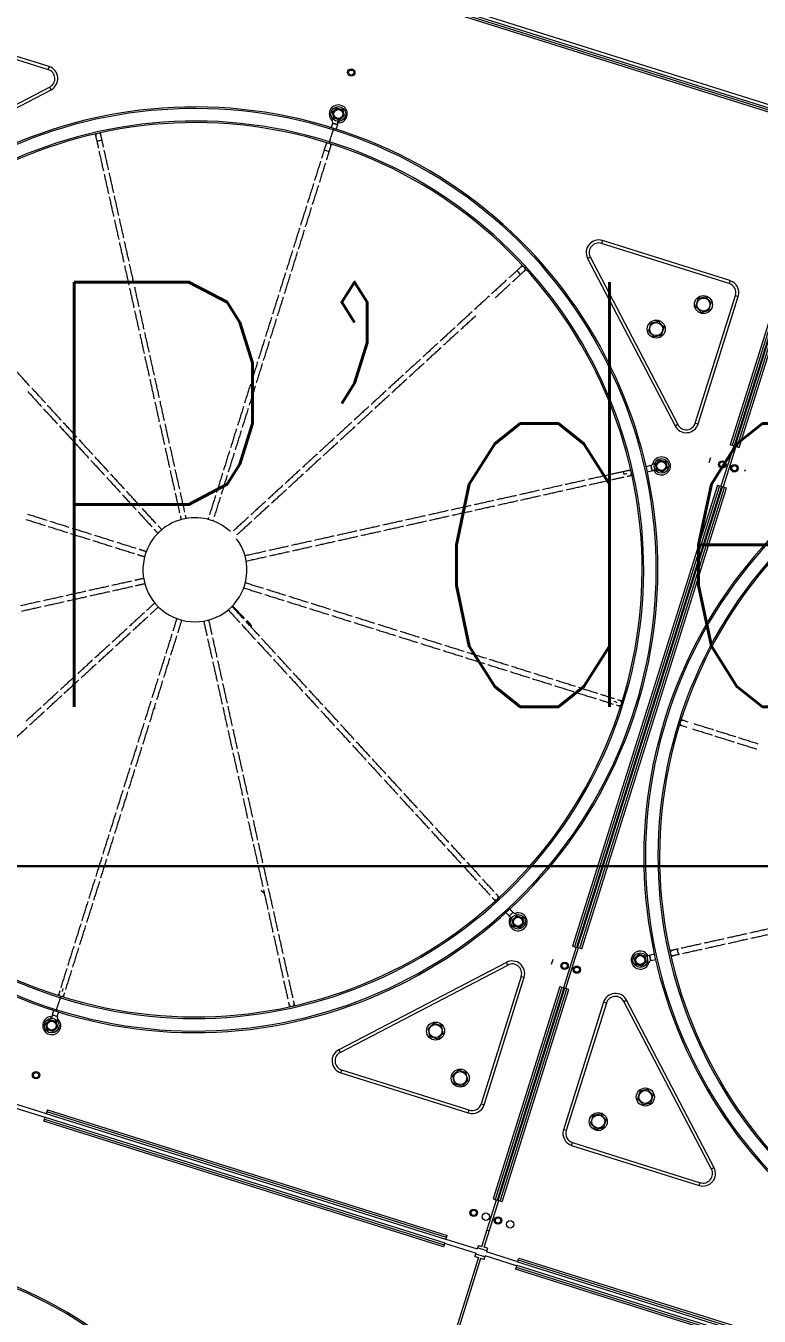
# Model space of a CAD drawing. Header units: metres. Extents: x -17822 to 152406, y -4219 to 19791.
# Drawn here: x 116229.1 to 116298.2, y 6655.3 to 6776.8 of the extents above; entities that cross this region are included whole.
import ezdxf

# ---------------------------------------------------------------- set-up
doc = ezdxf.new("R2010")
doc.units = ezdxf.units.M
doc.header["$LTSCALE"] = 100
doc.header["$MEASUREMENT"] = 0
doc.layers.get('0').update_dxf_attribs({"color": 9, "lineweight": 9})
for name, color, linetype, lineweight in [('Chiller', 32, 'Continuous', 9), ('E-KABLO', 7, 'Continuous', 30), ('E-YAZI', 7, 'Continuous', 30)]:
    doc.layers.add(name, color=color, linetype=linetype, lineweight=lineweight)
doc.styles.add('E-YAZI', font='txttw.shx')

# ---------------------------------------------------------------- blocks, each defined once
blk = doc.blocks.new('Chiller')
at = {"layer": 'Chiller', "linetype": 'Continuous'}
for p, q in [((142.04, 194.09), (653.75, 33.23)), ((480.35, 87.01), (442.71, 98.84)), ((442.77, 99.03), (480.41, 87.2)), ((442.83, 99.22), (480.47, 87.39)), ((397.79, 95.66), (409.8, 91.89)), ((409.88, 92.16), (397.88, 95.93)), ((409.88, 92.16), (409.8, 91.89)), ((409.95, 90.23), (394.16, 82)), ((394.3, 81.75), (410.08, 89.98)), ((436.59, 86.86), (436.45, 86.42)), ((436.58, 86.84), (437.06, 86.69)), ((436.59, 86.86), (437.07, 86.71)), ((436.64, 86.2), (436.69, 86.34)), ((436.93, 86.27), (437.07, 86.71)), ((436.29, 85.08), (436.25, 84.94)), ((436.29, 85.08), (436.34, 85.22)), ((436.35, 85.26), (436.34, 85.22)), ((436.35, 85.26), (436.39, 85.41)), ((436.41, 85.45), (436.39, 85.41)), ((436.41, 85.45), (436.45, 85.59)), ((436.47, 85.63), (436.45, 85.59)), ((436.47, 85.63), (436.51, 85.78)), ((436.52, 85.82), (436.51, 85.78)), ((436.52, 85.82), (436.57, 85.96)), ((436.58, 86), (436.57, 85.96)), ((436.58, 86), (436.63, 86.15)), ((436.64, 86.2), (436.63, 86.15)), ((435.94, 84.78), (435.79, 84.31)), ((435.79, 84.31), (436.27, 84.16)), ((436.27, 84.16), (436.41, 84.63)), ((462, 75.77), (461.91, 75.5)), ((473.92, 71.73), (461.91, 75.5)), ((474, 72), (462, 75.77)), ((480.24, 76.35), (474.02, 56.55)), ((480.44, 76.29), (474.21, 56.49)), ((480.63, 76.23), (474.4, 56.43)), ((474.5, 56.4), (480.72, 76.2)), ((474.69, 56.34), (480.91, 76.14)), ((474.88, 56.28), (481.1, 76.08)), ((460.84, 74.23), (469.08, 58.45)), ((460.59, 74.1), (468.83, 58.32)), ((474, 72), (473.92, 71.73)), ((470.73, 58.59), (474.51, 70.6)), ((471, 58.51), (474.78, 70.52)), ((474.51, 70.6), (474.78, 70.52)), ((470.73, 58.59), (471, 58.51)), ((474.35, 56.45), (473.15, 52.63)), ((474.55, 56.38), (473.35, 52.57)), ((474.21, 56.49), (474.02, 56.55)), ((474.4, 56.43), (474.21, 56.49)), ((474.69, 56.34), (474.5, 56.4)), ((474.69, 56.34), (474.88, 56.28)), ((472.16, 55.3), (472.01, 54.83)), ((474.66, 54.25), (474.59, 54.02)), ((474.74, 54.49), (474.66, 54.25)), ((475.42, 54.17), (475.37, 54.02)), ((472.82, 52.73), (459.18, 9.33)), ((473.01, 52.67), (459.37, 9.27)), ((473.2, 52.61), (459.56, 9.21)), ((459.65, 9.18), (473.3, 52.58)), ((459.85, 9.12), (473.49, 52.52)), ((460.04, 9.06), (473.68, 52.46)), ((472.82, 52.73), (473.01, 52.67)), ((473.01, 52.67), (473.2, 52.61)), ((473.49, 52.52), (473.3, 52.58)), ((473.68, 52.46), (473.49, 52.52)), ((427.17, 41.39), (428.29, 40.21)), ((428.21, 40.14), (428.16, 40.2)), ((428.82, 39.5), (428.42, 39.92)), ((428.49, 39.99), (428.96, 39.5)), ((428.87, 39.42), (428.96, 39.5)), ((463.21, 32.33), (463.07, 32.37)), ((463.21, 32.33), (463.35, 32.28)), ((463.28, 32.04), (463.49, 31.98)), ((463.64, 32.45), (463.43, 32.52)), ((470.08, 30.43), (469.61, 30.58)), ((469.46, 30.1), (469.93, 29.95)), ((453.82, 12.44), (453.87, 12.29)), ((459.51, 9.22), (458.31, 5.41)), ((459.71, 9.16), (458.51, 5.35)), ((459.37, 9.27), (459.18, 9.33)), ((459.37, 9.27), (459.56, 9.21)), ((459.85, 9.12), (459.65, 9.18)), ((459.85, 9.12), (460.04, 9.06)), ((452.95, 7.8), (437.16, -0.43)), ((437.3, -0.68), (453.08, 7.55)), ((457.32, 8.07), (457.17, 7.61)), ((454.35, 6.48), (450.58, -5.53)), ((450.85, -5.61), (454.62, 6.4)), ((454.35, 6.48), (454.62, 6.4)), ((459.82, 7.03), (459.74, 6.8)), ((459.89, 7.26), (459.82, 7.03)), ((410.89, 5.11), (410.83, 4.91)), ((411.13, 5.04), (411.18, 5.18)), ((411.18, 5.18), (411.22, 5.33)), ((411.31, 4.76), (411.37, 4.97)), ((457.98, 5.51), (451.7, -14.47)), ((458.17, 5.45), (451.89, -14.53)), ((458.36, 5.39), (452.08, -14.59)), ((452.17, -14.62), (458.46, 5.36)), ((452.36, -14.68), (458.65, 5.3)), ((452.55, -14.74), (458.84, 5.24)), ((457.98, 5.51), (458.17, 5.45)), ((458.17, 5.45), (458.36, 5.39)), ((458.65, 5.3), (458.46, 5.36)), ((458.84, 5.24), (458.65, 5.3)), ((410.67, 3.58), (410.72, 3.73)), ((410.73, 3.77), (410.72, 3.73)), ((410.73, 3.77), (410.78, 3.91)), ((410.79, 3.95), (410.78, 3.91)), ((410.79, 3.95), (410.83, 4.1)), ((410.85, 4.14), (410.83, 4.1)), ((410.85, 4.14), (410.89, 4.28)), ((410.91, 4.32), (410.89, 4.28)), ((410.91, 4.32), (410.95, 4.47)), ((411, 4.61), (410.95, 4.47)), ((462.1, 4.05), (458.32, -7.96)), ((462.36, 3.96), (458.59, -8.05)), ((462.36, 3.96), (462.1, 4.05)), ((472.25, -11.67), (464.02, 4.11)), ((472.5, -11.54), (464.27, 4.24)), ((410.31, 3.28), (410.18, 2.84)), ((410.66, 2.7), (410.18, 2.85)), ((410.65, 2.69), (410.18, 2.84)), ((410.55, 3.2), (410.6, 3.34)), ((410.61, 3.4), (410.6, 3.34)), ((410.61, 3.4), (410.66, 3.54)), ((410.65, 2.69), (410.79, 3.13)), ((410.67, 3.58), (410.66, 3.54)), ((437.36, -2.61), (437.44, -2.34)), ((449.45, -6.11), (437.44, -2.34)), ((437.36, -2.61), (449.36, -6.38)), ((409.5, -6.82), (405.68, -5.62)), ((405.8, -5.23), (409.62, -6.43)), ((450.58, -5.53), (450.85, -5.61)), ((409.45, -6.96), (409.39, -7.15)), ((447.03, -18.98), (409.39, -7.15)), ((409.45, -6.96), (409.51, -6.77)), ((409.45, -6.96), (447.09, -18.79)), ((409.51, -6.77), (447.15, -18.6)), ((409.66, -6.29), (409.6, -6.48)), ((447.24, -18.31), (409.6, -6.48)), ((409.72, -6.1), (409.66, -6.29)), ((447.3, -18.12), (409.66, -6.29)), ((409.72, -6.1), (447.36, -17.93)), ((449.36, -6.38), (449.45, -6.11)), ((458.59, -8.05), (458.32, -7.96)), ((459.09, -9.44), (459.18, -9.17)), ((459.09, -9.44), (471.1, -13.22)), ((459.18, -9.17), (471.19, -12.95)), ((453.25, -10.87), (453.34, -10.9)), ((453.13, -11.57), (453.04, -11.54)), ((453.22, -11.28), (453.13, -11.25)), ((453.16, -11.16), (453.25, -11.19)), ((453.2, -11.02), (453.3, -11.05)), ((471.1, -13.22), (471.19, -12.95)), ((450.65, -18.97), (452.03, -14.58)), ((451.7, -14.47), (451.89, -14.53)), ((451.89, -14.53), (452.08, -14.59)), ((450.84, -19.03), (452.22, -14.64)), ((452.36, -14.68), (452.17, -14.62)), ((452.55, -14.74), (452.36, -14.68)), ((447.24, -18.31), (447.3, -18.12)), ((447.3, -18.12), (447.36, -17.93)), ((451.32, -17.5), (451.13, -17.44)), ((447.09, -18.79), (447.03, -18.98)), ((447.15, -18.6), (447.09, -18.79)), ((447.13, -18.65), (450.09, -19.58)), ((447.25, -18.26), (450.21, -19.19)), ((450.32, -18.86), (450.21, -19.19)), ((451.1, -19.37), (450.24, -19.1)), ((450.32, -18.86), (450.65, -18.97)), ((451.17, -19.13), (450.84, -19.03)), ((451.17, -19.13), (451.07, -19.46)), ((450.32, -20.01), (447.44, -29.17)), ((450.51, -20.08), (447.64, -29.24)), ((449.99, -19.91), (450.09, -19.58)), ((449.99, -19.91), (450.32, -20.01)), ((450.92, -19.94), (450.06, -19.67)), ((450.84, -20.18), (450.51, -20.08)), ((450.84, -20.18), (450.95, -19.85)), ((453.91, -20.78), (450.95, -19.85)), ((454.03, -20.39), (451.07, -19.46)), ((454.01, -20.44), (454.07, -20.25)), ((491.65, -32.27), (454.01, -20.44)), ((454.07, -20.25), (454.13, -20.06)), ((491.71, -32.08), (454.07, -20.25)), ((454.13, -20.06), (491.77, -31.89)), ((453.86, -20.92), (453.8, -21.11)), ((491.44, -32.94), (453.8, -21.11)), ((453.92, -20.73), (453.86, -20.92)), ((453.86, -20.92), (491.5, -32.75)), ((453.92, -20.73), (491.56, -32.56))]:
    blk.add_line(p, q, dxfattribs=at)
at = {"layer": 'Chiller', "linetype": 'Continuous', "flags": 128}
for points in [[(410.08, 89.98), (410.07, 90), (410.06, 90.02), (410.04, 90.04), (410.03, 90.08), (410.01, 90.11), (409.99, 90.15), (409.97, 90.19), (409.95, 90.23)], [(436.52, 87.1), (436.53, 87.11), (436.57, 87.15), (436.63, 87.21), (436.63, 87.21)], [(414.28, 85.59), (414.28, 85.57), (414.29, 85.53), (414.3, 85.48), (414.32, 85.42), (414.33, 85.35), (414.35, 85.28), (414.37, 85.2), (414.39, 85.11)], [(414.87, 85.22), (414.85, 85.21), (414.8, 85.2), (414.72, 85.19), (414.63, 85.16), (414.54, 85.14), (414.46, 85.13), (414.4, 85.11), (414.39, 85.11), (414.39, 85.11)], [(414.87, 85.22), (414.85, 85.3), (414.84, 85.39), (414.82, 85.46), (414.8, 85.53), (414.79, 85.59), (414.78, 85.64), (414.77, 85.68), (414.77, 85.7)], [(460.59, 74.1), (460.61, 74.11), (460.63, 74.12), (460.66, 74.13), (460.69, 74.15), (460.73, 74.17), (460.76, 74.19), (460.8, 74.21), (460.84, 74.23)], [(454.3, 73.27), (454.28, 73.26), (454.26, 73.23), (454.22, 73.2), (454.17, 73.16), (454.12, 73.11), (454.06, 73.06), (454, 73), (453.94, 72.94)], [(454.27, 72.57), (454.26, 72.59), (454.22, 72.63), (454.17, 72.68), (454.11, 72.76), (454.04, 72.83), (453.99, 72.89), (453.95, 72.93), (453.94, 72.94), (453.94, 72.94)], [(454.27, 72.57), (454.34, 72.63), (454.4, 72.69), (454.46, 72.74), (454.51, 72.79), (454.56, 72.83), (454.59, 72.86), (454.62, 72.89), (454.64, 72.9)], [(469.08, 58.45), (469.04, 58.43), (469, 58.41), (468.96, 58.39), (468.92, 58.37), (468.89, 58.35), (468.87, 58.34), (468.84, 58.33), (468.83, 58.32)], [(466.72, 54.76), (466.74, 54.76), (466.79, 54.74), (466.87, 54.72), (466.87, 54.72)], [(464.43, 54.11), (464.41, 54.11), (464.37, 54.1), (464.32, 54.09), (464.26, 54.08), (464.19, 54.06), (464.11, 54.04), (464.03, 54.02), (463.95, 54.01)], [(463.95, 54.01), (463.95, 53.99), (463.96, 53.93), (463.98, 53.86), (464, 53.76)], [(464.13, 53.79), (464.07, 53.78), (464.03, 53.77), (463.99, 53.76), (463.98, 53.76)], [(464.28, 53.82), (464.26, 53.82), (464.23, 53.81), (464.18, 53.8), (464.13, 53.79)], [(464.33, 53.58), (464.37, 53.59), (464.43, 53.6), (464.48, 53.61), (464.51, 53.62), (464.54, 53.62)], [(466.55, 54.59), (466.38, 54.55), (466.22, 54.51), (466.1, 54.49)], [(466.21, 54), (466.33, 54.02), (466.49, 54.06), (466.66, 54.1)], [(466.53, 54.58), (466.54, 54.56), (466.55, 54.51), (466.57, 54.43), (466.59, 54.34), (466.61, 54.24), (466.63, 54.17), (466.64, 54.11), (466.64, 54.09)], [(466.55, 54.59), (466.56, 54.57), (466.57, 54.51), (466.59, 54.44), (466.61, 54.34), (466.63, 54.25), (466.65, 54.17), (466.66, 54.12), (466.66, 54.1), (466.66, 54.1)], [(466.85, 54.06), (466.87, 54.07), (466.91, 54.1), (466.98, 54.15), (466.98, 54.15)], [(451.6, 13.92), (451.63, 13.89), (451.67, 13.84), (451.7, 13.81), (451.73, 13.78), (451.74, 13.76)], [(452.11, 14.1), (452.1, 14.12), (452.07, 14.15), (452.04, 14.18), (452, 14.23), (451.97, 14.26)], [(452.9, 12.5), (452.99, 12.41), (453.1, 12.29), (453.22, 12.16)], [(453.57, 12.51), (453.56, 12.5), (453.52, 12.46), (453.46, 12.41), (453.39, 12.34), (453.32, 12.28), (453.26, 12.22), (453.22, 12.19), (453.2, 12.17)], [(453.58, 12.5), (453.57, 12.49), (453.53, 12.45), (453.47, 12.39), (453.4, 12.33), (453.33, 12.26), (453.27, 12.21), (453.23, 12.17), (453.22, 12.16), (453.22, 12.16)], [(453.58, 12.5), (453.47, 12.63), (453.35, 12.75), (453.27, 12.84)], [(453.28, 11.97), (453.29, 11.97), (453.34, 11.94), (453.42, 11.91), (453.42, 11.91)], [(466.89, 8.56), (466.77, 8.53), (466.61, 8.5), (466.44, 8.46)], [(469.04, 9.04), (468.96, 9.02), (468.88, 9), (468.8, 8.98), (468.73, 8.97), (468.67, 8.96), (468.62, 8.94), (468.58, 8.94), (468.56, 8.93)], [(468.67, 8.44), (468.69, 8.45), (468.73, 8.46), (468.78, 8.47), (468.84, 8.48), (468.91, 8.5), (468.98, 8.51), (469.07, 8.53), (469.15, 8.55)], [(469.15, 8.55), (469.15, 8.57), (469.14, 8.62), (469.12, 8.7), (469.1, 8.79), (469.08, 8.89), (469.06, 8.97), (469.05, 9.02), (469.04, 9.04), (469.04, 9.04)], [(453.08, 7.55), (453.06, 7.59), (453.03, 7.63), (453.01, 7.67), (453, 7.7), (452.98, 7.73), (452.97, 7.76), (452.95, 7.78), (452.95, 7.8)], [(466.38, 7.79), (466.36, 7.8), (466.31, 7.81), (466.23, 7.83), (466.22, 7.83)], [(466.55, 7.97), (466.54, 7.99), (466.53, 8.04), (466.51, 8.12), (466.49, 8.21), (466.47, 8.31), (466.45, 8.39), (466.44, 8.44), (466.44, 8.46), (466.44, 8.46)], [(466.56, 7.97), (466.56, 7.99), (466.55, 8.05), (466.53, 8.13), (466.51, 8.22), (466.49, 8.31), (466.47, 8.39), (466.46, 8.44), (466.46, 8.46), (466.46, 8.46)], [(466.55, 7.97), (466.72, 8.01), (466.88, 8.04), (467, 8.07)], [(432.43, 4.06), (432.44, 4.01), (432.45, 3.95), (432.46, 3.9), (432.47, 3.87), (432.47, 3.85)], [(432.96, 3.95), (432.96, 3.98), (432.95, 4.01), (432.94, 4.06), (432.93, 4.12), (432.91, 4.17)], [(464.02, 4.11), (464.06, 4.13), (464.1, 4.15), (464.14, 4.17), (464.17, 4.19), (464.21, 4.2), (464.23, 4.22), (464.26, 4.23), (464.27, 4.24)], [(410.04, 2.69), (410.05, 2.67), (410.05, 2.62), (410.06, 2.54)], [(437.16, -0.43), (437.17, -0.45), (437.19, -0.47), (437.2, -0.5), (437.22, -0.53), (437.23, -0.57), (437.25, -0.6), (437.27, -0.64), (437.3, -0.68)], [(472.5, -11.54), (472.49, -11.55), (472.47, -11.56), (472.44, -11.58), (472.41, -11.59), (472.37, -11.61), (472.33, -11.63), (472.29, -11.65), (472.25, -11.67)]]:
    blk.add_lwpolyline(points, dxfattribs=at)
at = {"layer": 'Chiller', "linetype": 'Continuous'}
for centre, radius in [((438.34, 91.61), 0.35), ((438.34, 91.61), 0.25), ((437.12, 87.7), 0.693), ((437.12, 87.7), 0.477), ((437.12, 87.7), 0.425), ((471.5, 69.75), 0.85), ((471.5, 69.75), 0.612), ((467.06, 67.44), 0.85), ((467.06, 67.44), 0.612), ((467.55, 54.55), 0.693), ((467.55, 54.55), 0.477), ((467.55, 54.55), 0.425), ((473.28, 54.69), 0.35), ((473.28, 54.69), 0.25), ((474.42, 54.33), 0.35), ((474.42, 54.33), 0.25), ((454.05, 11.62), 0.693), ((454.05, 11.62), 0.477), ((454.05, 11.62), 0.425), ((465.55, 8.01), 0.693), ((458.43, 7.47), 0.35), ((458.43, 7.47), 0.25), ((459.58, 7.11), 0.35), ((459.58, 7.11), 0.25), ((465.55, 8.01), 0.477), ((465.55, 8.01), 0.425), ((410.13, 1.84), 0.693), ((410.13, 1.84), 0.477), ((410.13, 1.84), 0.425), ((446.28, 1.33), 0.85), ((446.28, 1.33), 0.612), ((448.6, -3.1), 0.85), ((408.66, -2.83), 0.35), ((408.66, -2.83), 0.25), ((448.6, -3.1), 0.612), ((466.03, -4.88), 0.85), ((466.03, -4.88), 0.612), ((461.6, -7.19), 0.85), ((461.6, -7.19), 0.612), ((449.87, -15.79), 0.35), ((449.87, -15.79), 0.25), ((451.01, -16.15), 0.35), ((452.16, -16.51), 0.35), ((452.16, -16.51), 0.25), ((453.3, -16.87), 0.35)]:
    blk.add_circle(centre, radius, dxfattribs=at)
for centre, radius, start, end in [((409.53, 91.03), 0.9, 297.5493, 72.5493), ((409.53, 91.03), 1.18, 297.5493, 72.5493), ((438.3, 92.15), 0.35, 252.5489, 296.1524), ((423.62, 44.77), 43.58, 72.5493, 252.5493), ((423.62, 44.77), 43.43, 72.5493, 252.5493), ((437.12, 87.7), 0.85, 275.5136, 225.5136), ((423.62, 44.77), 42.25, 72.5493, 252.5493), ((423.62, 44.77), 42.1, 72.5493, 252.5493), ((423.62, 44.77), 43.58, 252.5493, 72.5493), ((436.34, 86.92), 0.25, 342.5493, 45.5136), ((436.34, 86.92), 0.75, 342.5493, 7.0707), ((387.87, 82.17), 49.55, 5.4289, 5.6104), ((423.62, 44.77), 43.43, 252.5493, 72.5493), ((423.62, 44.77), 42.25, 252.5493, 72.5493), ((414.52, 85.64), 0.246, 124.7111, 192.3423), ((414.53, 85.65), 0.246, 12.7809, 80.3739), ((423.62, 44.77), 42.1, 252.5493, 72.5493), ((436.17, 84.71), 0.247, 87.1471, 162.1917), ((436.18, 84.71), 0.247, 342.9186, 57.9396), ((461.64, 74.65), 1.18, 72.5493, 207.5493), ((461.64, 74.65), 0.9, 72.5493, 207.5493), ((454.46, 73.09), 0.246, 64.7194, 132.3229), ((454.47, 73.08), 0.246, 312.7766, 20.367), ((473.65, 70.87), 0.9, 342.5493, 72.5493), ((473.65, 70.87), 1.18, 342.5493, 72.5493), ((509.48, 17.78), 43.58, 72.5493, 252.5493), ((509.48, 17.78), 43.43, 72.5493, 252.5493), ((509.48, 17.78), 42.25, 72.5493, 252.5493), ((509.48, 17.78), 42.1, 72.5493, 252.5493), ((469.88, 58.86), 1.18, 207.5493, 342.5493), ((469.88, 58.86), 0.9, 207.5493, 342.5493), ((466.48, 54.83), 0.25, 282.5493, 345.5136), ((467.55, 54.55), 0.85, 215.5136, 165.5136), ((464.48, 53.87), 0.247, 27.1517, 102.1889), ((464.48, 53.87), 0.247, 282.901, 357.9604), ((466.48, 54.83), 0.75, 282.5493, 307.0664), ((423.62, 44.77), 4.9, 47.1492, 162.5493), ((423.62, 44.77), 4.9, 162.5493, 36.71), ((428.89, 39.57), 0.1, 223.4393, 313.4393), ((463.56, 32.21), 0.246, 252.7701, 320.3849), ((463.57, 32.22), 0.246, 4.7137, 72.3284), ((469.53, 30.34), 0.246, 72.778, 140.3769), ((469.53, 30.34), 0.246, 184.7216, 252.3205), ((451.93, 13.93), 0.247, 222.9112, 297.9463), ((451.93, 13.94), 0.247, 327.1385, 42.1966), ((453.76, 12.68), 0.75, 222.5493, 247.07), ((454.05, 11.62), 0.85, 222.5493, 105.5136), ((453.76, 12.68), 0.25, 222.5493, 285.5136), ((454.05, 11.62), 0.85, 155.5136, 222.5493), ((465.55, 8.01), 0.85, 35.5136, 345.5136), ((468.62, 8.69), 0.247, 102.8916, 177.9702), ((468.62, 8.68), 0.247, 207.1331, 282.2064), ((453.49, 6.75), 1.18, 342.5493, 117.5493), ((453.49, 6.75), 0.9, 342.5493, 117.5493), ((424.14, 67.37), 72.38, 305.4534, 305.5777), ((466.62, 7.73), 0.75, 102.5493, 127.0664), ((466.62, 7.73), 0.25, 102.5493, 165.5136), ((411.06, 4.84), 0.247, 162.9053, 237.9524), ((463.22, 3.69), 1.18, 27.5493, 162.5493), ((411.07, 4.84), 0.247, 267.158, 342.1814), ((432.71, 3.9), 0.246, 192.7775, 260.3773), ((432.72, 3.9), 0.246, 304.7314, 12.322), ((463.22, 3.69), 0.9, 27.5493, 162.5493), ((410.13, 1.84), 0.85, 162.5493, 45.5136), ((410.13, 1.84), 0.85, 95.5136, 162.5493), ((410.9, 2.63), 0.75, 162.5493, 187.0682), ((452.31, -38.5), 58.37, 135.4459, 135.6), ((410.9, 2.63), 0.25, 162.5493, 225.5136), ((437.71, -1.48), 1.18, 117.5493, 252.5493), ((437.71, -1.48), 0.9, 117.5493, 252.5493), ((449.72, -5.26), 1.18, 252.5493, 342.5493), ((449.72, -5.26), 0.9, 252.5493, 342.5493), ((459.45, -8.31), 1.18, 162.5493, 252.5493), ((459.45, -8.31), 0.9, 162.5493, 252.5493), ((471.46, -12.09), 1.18, 252.5493, 27.5493), ((471.46, -12.09), 0.9, 252.5493, 27.5493), ((390.18, -61.6), 42.25, 252.5493, 72.5493), ((390.18, -61.6), 42.1, 252.5493, 72.5493)]:
    blk.add_arc(centre, radius, start, end, dxfattribs=at)
for points, knots in [([(436.56, 87.87), (436.58, 87.89), (436.62, 87.93), (436.7, 88), (436.8, 88.09), (436.9, 88.19), (436.97, 88.24), (436.99, 88.27)], [0, 0, 0, 0, 0.111318, 0.325265, 0.540888, 0.820939, 1, 1, 1, 1]), ([(436.69, 87.31), (436.69, 87.32), (436.68, 87.36), (436.66, 87.46), (436.62, 87.61), (436.59, 87.76), (436.57, 87.85), (436.57, 87.87), (436.56, 87.87)], [0, 0, 0, 0, 0.061533, 0.243712, 0.500216, 0.869735, 0.981557, 1, 1, 1, 1]), ([(436.99, 88.27), (437.01, 88.26), (437.06, 88.24), (437.17, 88.21), (437.3, 88.17), (437.43, 88.13), (437.51, 88.1), (437.54, 88.09)], [0, 0, 0, 0, 0.1112877, 0.3252305, 0.5408352, 0.8208977, 1, 1, 1, 1]), ([(437.67, 87.53), (437.65, 87.52), (437.61, 87.48), (437.53, 87.4), (437.43, 87.31), (437.33, 87.22), (437.26, 87.16), (437.24, 87.14)], [0, 0, 0, 0, 0.111356, 0.325272, 0.540886, 0.820939, 1, 1, 1, 1]), ([(437.54, 88.09), (437.54, 88.08), (437.55, 88.04), (437.57, 87.94), (437.61, 87.79), (437.64, 87.65), (437.66, 87.55), (437.67, 87.53), (437.67, 87.53)], [0, 0, 0, 0, 0.061533, 0.243721, 0.500216, 0.869734, 0.981565, 1, 1, 1, 1]), ([(437.24, 87.14), (437.22, 87.14), (437.17, 87.16), (437.06, 87.19), (436.93, 87.24), (436.8, 87.28), (436.72, 87.3), (436.69, 87.31)], [0, 0, 0, 0, 0.111362, 0.325305, 0.54091, 0.820973, 1, 1, 1, 1]), ([(470.99, 70.3), (470.96, 70.22), (470.9, 70.01), (470.82, 69.76), (470.77, 69.62), (470.76, 69.59)], [0, 0, 0, 0, 0.3636822, 0.8678538, 1, 1, 1, 1]), ([(470.76, 69.59), (470.81, 69.54), (470.9, 69.44), (471.07, 69.25), (471.19, 69.12), (471.27, 69.03)], [0, 0, 0, 0, 0.2648624, 0.5354617, 1, 1, 1, 1]), ([(471.72, 70.46), (471.66, 70.45), (471.53, 70.42), (471.28, 70.37), (471.1, 70.33), (470.99, 70.3)], [0, 0, 0, 0, 0.264862, 0.535466, 1, 1, 1, 1]), ([(472.23, 69.91), (472.19, 69.96), (472.1, 70.06), (471.92, 70.24), (471.8, 70.38), (471.72, 70.46)], [0, 0, 0, 0, 0.264844, 0.535433, 1, 1, 1, 1]), ([(472.01, 69.2), (472.01, 69.23), (472.06, 69.37), (472.14, 69.62), (472.2, 69.83), (472.23, 69.91)], [0, 0, 0, 0, 0.1321462, 0.6363178, 1, 1, 1, 1]), ([(467.29, 68.15), (467.23, 68.14), (467.1, 68.11), (466.85, 68.05), (466.67, 68.01), (466.56, 67.99)], [0, 0, 0, 0, 0.264847, 0.535435, 1, 1, 1, 1]), ([(467.8, 67.6), (467.75, 67.65), (467.66, 67.74), (467.49, 67.93), (467.37, 68.07), (467.29, 68.15)], [0, 0, 0, 0, 0.264861, 0.535463, 1, 1, 1, 1]), ([(471.27, 69.03), (471.34, 69.05), (471.46, 69.08), (471.71, 69.13), (471.89, 69.17), (472.01, 69.2)], [0, 0, 0, 0, 0.264901, 0.53549, 1, 1, 1, 1]), ([(466.56, 67.99), (466.55, 67.96), (466.5, 67.81), (466.42, 67.56), (466.36, 67.36), (466.33, 67.27)], [0, 0, 0, 0, 0.13214, 0.636315, 1, 1, 1, 1]), ([(466.33, 67.27), (466.38, 67.22), (466.46, 67.13), (466.64, 66.94), (466.76, 66.81), (466.84, 66.72)], [0, 0, 0, 0, 0.264901, 0.53549, 1, 1, 1, 1]), ([(466.84, 66.72), (466.9, 66.73), (467.03, 66.76), (467.28, 66.82), (467.46, 66.86), (467.57, 66.88)], [0, 0, 0, 0, 0.264862, 0.535466, 1, 1, 1, 1]), ([(467.57, 66.88), (467.6, 66.97), (467.66, 67.17), (467.74, 67.42), (467.79, 67.57), (467.8, 67.6)], [0, 0, 0, 0, 0.363685, 0.86786, 1, 1, 1, 1]), ([(466.99, 54.72), (467, 54.73), (467.03, 54.76), (467.11, 54.83), (467.22, 54.93), (467.33, 55.03), (467.4, 55.1), (467.42, 55.11), (467.42, 55.11)], [0, 0, 0, 0, 0.061533, 0.243712, 0.500216, 0.869734, 0.981565, 1, 1, 1, 1]), ([(467.12, 54.16), (467.12, 54.18), (467.1, 54.24), (467.08, 54.34), (467.05, 54.48), (467.02, 54.61), (467, 54.69), (466.99, 54.72)], [0, 0, 0, 0, 0.111318, 0.325274, 0.540888, 0.820939, 1, 1, 1, 1]), ([(467.42, 55.11), (467.44, 55.11), (467.49, 55.09), (467.6, 55.06), (467.73, 55.02), (467.86, 54.98), (467.94, 54.95), (467.97, 54.94)], [0, 0, 0, 0, 0.1112877, 0.3252305, 0.5408352, 0.8208977, 1, 1, 1, 1]), ([(467.97, 54.94), (467.97, 54.92), (467.99, 54.87), (468.01, 54.76), (468.04, 54.62), (468.07, 54.49), (468.09, 54.41), (468.1, 54.38)], [0, 0, 0, 0, 0.111318, 0.325265, 0.540888, 0.820939, 1, 1, 1, 1]), ([(467.67, 53.99), (467.65, 53.99), (467.6, 54.01), (467.49, 54.04), (467.36, 54.08), (467.23, 54.12), (467.15, 54.15), (467.12, 54.16)], [0, 0, 0, 0, 0.111362, 0.325227, 0.540913, 0.820897, 1, 1, 1, 1]), ([(468.1, 54.38), (468.09, 54.37), (468.06, 54.34), (467.98, 54.27), (467.87, 54.17), (467.76, 54.07), (467.69, 54), (467.67, 53.99), (467.67, 53.99)], [0, 0, 0, 0, 0.061533, 0.243712, 0.500216, 0.869735, 0.981557, 1, 1, 1, 1]), ([(453.5, 11.79), (453.51, 11.81), (453.56, 11.85), (453.64, 11.92), (453.74, 12.01), (453.84, 12.11), (453.9, 12.16), (453.93, 12.19)], [0, 0, 0, 0, 0.111314, 0.32527, 0.540888, 0.820939, 1, 1, 1, 1]), ([(453.93, 12.19), (453.94, 12.18), (453.98, 12.17), (454.07, 12.14), (454.22, 12.09), (454.36, 12.05), (454.45, 12.02), (454.47, 12.01), (454.48, 12.01)], [0, 0, 0, 0, 0.0615681, 0.2437281, 0.5002132, 0.8697422, 0.9815728, 1, 1, 1, 1]), ([(453.63, 11.23), (453.62, 11.25), (453.61, 11.31), (453.58, 11.41), (453.55, 11.55), (453.53, 11.68), (453.51, 11.76), (453.5, 11.79)], [0, 0, 0, 0, 0.111314, 0.32527, 0.540883, 0.820939, 1, 1, 1, 1]), ([(454.18, 11.06), (454.17, 11.06), (454.13, 11.07), (454.03, 11.1), (453.88, 11.15), (453.74, 11.2), (453.65, 11.22), (453.63, 11.23), (453.63, 11.23)], [0, 0, 0, 0, 0.0615681, 0.2437281, 0.5002132, 0.8697422, 0.9815728, 1, 1, 1, 1]), ([(454.6, 11.45), (454.59, 11.44), (454.54, 11.4), (454.46, 11.32), (454.36, 11.23), (454.26, 11.14), (454.2, 11.08), (454.18, 11.06)], [0, 0, 0, 0, 0.111318, 0.325274, 0.540888, 0.820939, 1, 1, 1, 1]), ([(454.48, 12.01), (454.48, 11.99), (454.49, 11.94), (454.52, 11.83), (454.55, 11.7), (454.58, 11.56), (454.59, 11.48), (454.6, 11.45)], [0, 0, 0, 0, 0.111318, 0.32527, 0.540888, 0.820939, 1, 1, 1, 1]), ([(465, 8.18), (465.01, 8.19), (465.04, 8.21), (465.11, 8.28), (465.23, 8.39), (465.34, 8.49), (465.41, 8.55), (465.43, 8.57), (465.43, 8.57)], [0, 0, 0, 0, 0.061533, 0.243717, 0.500216, 0.869735, 0.981561, 1, 1, 1, 1]), ([(465.43, 8.57), (465.45, 8.56), (465.5, 8.55), (465.61, 8.51), (465.74, 8.47), (465.87, 8.43), (465.95, 8.41), (465.98, 8.4)], [0, 0, 0, 0, 0.1112877, 0.3252305, 0.5408352, 0.8208977, 1, 1, 1, 1]), ([(465.13, 7.62), (465.12, 7.63), (465.11, 7.69), (465.09, 7.8), (465.06, 7.93), (465.03, 8.06), (465.01, 8.15), (465, 8.18)], [0, 0, 0, 0, 0.111314, 0.32527, 0.540883, 0.820939, 1, 1, 1, 1]), ([(465.68, 7.44), (465.66, 7.45), (465.6, 7.47), (465.5, 7.5), (465.37, 7.54), (465.24, 7.58), (465.16, 7.61), (465.13, 7.62)], [0, 0, 0, 0, 0.111362, 0.325305, 0.54091, 0.820973, 1, 1, 1, 1]), ([(466.1, 7.83), (466.1, 7.83), (466.07, 7.8), (465.99, 7.73), (465.88, 7.62), (465.77, 7.52), (465.7, 7.46), (465.68, 7.44), (465.68, 7.44)], [0, 0, 0, 0, 0.061569, 0.2437139, 0.5002141, 0.8697384, 0.9815609, 1, 1, 1, 1]), ([(465.98, 8.4), (465.98, 8.38), (466, 8.32), (466.02, 8.21), (466.05, 8.08), (466.08, 7.95), (466.1, 7.86), (466.1, 7.83)], [0, 0, 0, 0, 0.1113186, 0.3252305, 0.5408487, 0.8209009, 1, 1, 1, 1]), ([(409.57, 2.02), (409.59, 2.03), (409.63, 2.07), (409.71, 2.14), (409.81, 2.24), (409.91, 2.33), (409.98, 2.39), (410, 2.41)], [0, 0, 0, 0, 0.111316, 0.325271, 0.540885, 0.820939, 1, 1, 1, 1]), ([(409.7, 1.45), (409.7, 1.46), (409.69, 1.51), (409.67, 1.6), (409.63, 1.76), (409.6, 1.9), (409.58, 1.99), (409.58, 2.01), (409.57, 2.02)], [0, 0, 0, 0, 0.061534, 0.243715, 0.500215, 0.869736, 0.981559, 1, 1, 1, 1]), ([(410.25, 1.28), (410.23, 1.29), (410.18, 1.3), (410.07, 1.34), (409.94, 1.38), (409.81, 1.42), (409.73, 1.44), (409.7, 1.45)], [0, 0, 0, 0, 0.111362, 0.325305, 0.54091, 0.820973, 1, 1, 1, 1]), ([(410, 2.41), (410.02, 2.4), (410.07, 2.38), (410.18, 2.35), (410.31, 2.31), (410.44, 2.27), (410.52, 2.24), (410.55, 2.23)], [0, 0, 0, 0, 0.1112877, 0.3252305, 0.5408352, 0.8208977, 1, 1, 1, 1]), ([(410.68, 1.67), (410.66, 1.66), (410.62, 1.62), (410.54, 1.55), (410.44, 1.45), (410.34, 1.36), (410.28, 1.3), (410.25, 1.28)], [0, 0, 0, 0, 0.1113546, 0.3252697, 0.5408846, 0.820939, 1, 1, 1, 1]), ([(410.55, 2.23), (410.55, 2.22), (410.56, 2.18), (410.58, 2.09), (410.62, 1.93), (410.65, 1.79), (410.67, 1.7), (410.68, 1.67), (410.68, 1.67)], [0, 0, 0, 0, 0.061534, 0.243715, 0.500216, 0.869737, 0.98156, 1, 1, 1, 1]), ([(446.12, 2.06), (446.07, 2.02), (445.98, 1.93), (445.79, 1.76), (445.65, 1.63), (445.57, 1.55)], [0, 0, 0, 0, 0.264857, 0.535476, 1, 1, 1, 1]), ([(445.57, 1.55), (445.58, 1.49), (445.61, 1.36), (445.67, 1.11), (445.71, 0.93), (445.73, 0.82)], [0, 0, 0, 0, 0.264857, 0.535445, 1, 1, 1, 1]), ([(446.84, 1.84), (446.81, 1.85), (446.66, 1.89), (446.41, 1.97), (446.21, 2.03), (446.12, 2.06)], [0, 0, 0, 0, 0.132149, 0.636348, 1, 1, 1, 1]), ([(447, 1.1), (446.99, 1.17), (446.96, 1.3), (446.9, 1.55), (446.86, 1.72), (446.84, 1.84)], [0, 0, 0, 0, 0.264857, 0.535476, 1, 1, 1, 1]), ([(445.73, 0.82), (445.82, 0.79), (446.02, 0.73), (446.27, 0.65), (446.42, 0.61), (446.45, 0.6)], [0, 0, 0, 0, 0.363652, 0.867851, 1, 1, 1, 1]), ([(446.45, 0.6), (446.49, 0.64), (446.59, 0.73), (446.78, 0.9), (446.91, 1.03), (447, 1.1)], [0, 0, 0, 0, 0.264857, 0.535476, 1, 1, 1, 1]), ([(448.43, -2.37), (448.38, -2.42), (448.29, -2.5), (448.1, -2.68), (447.97, -2.8), (447.88, -2.88)], [0, 0, 0, 0, 0.264857, 0.535476, 1, 1, 1, 1]), ([(449.15, -2.6), (449.06, -2.57), (448.86, -2.51), (448.61, -2.43), (448.46, -2.38), (448.43, -2.37)], [0, 0, 0, 0, 0.3636912, 0.8678589, 1, 1, 1, 1]), ([(447.88, -2.88), (447.89, -2.94), (447.92, -3.07), (447.98, -3.32), (448.02, -3.5), (448.04, -3.61)], [0, 0, 0, 0, 0.2648574, 0.5354749, 1, 1, 1, 1]), ([(448.04, -3.61), (448.07, -3.62), (448.22, -3.67), (448.47, -3.75), (448.67, -3.81), (448.76, -3.84)], [0, 0, 0, 0, 0.1321411, 0.6363088, 1, 1, 1, 1]), ([(448.76, -3.84), (448.81, -3.79), (448.9, -3.7), (449.09, -3.53), (449.23, -3.41), (449.31, -3.33)], [0, 0, 0, 0, 0.2648575, 0.5354438, 1, 1, 1, 1]), ([(449.31, -3.33), (449.3, -3.27), (449.27, -3.14), (449.21, -2.89), (449.17, -2.71), (449.15, -2.6)], [0, 0, 0, 0, 0.264857, 0.535476, 1, 1, 1, 1]), ([(465.53, -4.33), (465.5, -4.41), (465.44, -4.62), (465.36, -4.86), (465.31, -5.01), (465.3, -5.04)], [0, 0, 0, 0, 0.36368, 0.867857, 1, 1, 1, 1]), ([(466.26, -4.16), (466.2, -4.18), (466.07, -4.21), (465.82, -4.26), (465.64, -4.3), (465.53, -4.33)], [0, 0, 0, 0, 0.264847, 0.53549, 1, 1, 1, 1]), ([(466.77, -4.72), (466.72, -4.67), (466.63, -4.57), (466.46, -4.38), (466.34, -4.25), (466.26, -4.16)], [0, 0, 0, 0, 0.264861, 0.535465, 1, 1, 1, 1]), ([(466.54, -5.43), (466.55, -5.4), (466.6, -5.25), (466.68, -5.01), (466.74, -4.8), (466.77, -4.72)], [0, 0, 0, 0, 0.132143, 0.63632, 1, 1, 1, 1]), ([(465.3, -5.04), (465.35, -5.09), (465.43, -5.19), (465.61, -5.38), (465.73, -5.51), (465.81, -5.6)], [0, 0, 0, 0, 0.264847, 0.53549, 1, 1, 1, 1]), ([(465.81, -5.6), (465.87, -5.58), (466, -5.55), (466.25, -5.5), (466.43, -5.46), (466.54, -5.43)], [0, 0, 0, 0, 0.264861, 0.535465, 1, 1, 1, 1]), ([(461.09, -6.64), (461.08, -6.67), (461.04, -6.82), (460.96, -7.07), (460.9, -7.27), (460.87, -7.36)], [0, 0, 0, 0, 0.132143, 0.63632, 1, 1, 1, 1]), ([(461.83, -6.48), (461.76, -6.49), (461.63, -6.52), (461.38, -6.57), (461.21, -6.61), (461.09, -6.64)], [0, 0, 0, 0, 0.264862, 0.535465, 1, 1, 1, 1]), ([(462.33, -7.03), (462.29, -6.98), (462.2, -6.88), (462.03, -6.7), (461.9, -6.56), (461.83, -6.48)], [0, 0, 0, 0, 0.264847, 0.535489, 1, 1, 1, 1]), ([(462.11, -7.75), (462.14, -7.66), (462.2, -7.46), (462.28, -7.21), (462.32, -7.06), (462.33, -7.03)], [0, 0, 0, 0, 0.36368, 0.867857, 1, 1, 1, 1]), ([(460.87, -7.36), (460.91, -7.4), (461, -7.5), (461.17, -7.69), (461.3, -7.82), (461.38, -7.91)], [0, 0, 0, 0, 0.264862, 0.535464, 1, 1, 1, 1]), ([(461.38, -7.91), (461.44, -7.89), (461.57, -7.87), (461.82, -7.81), (462, -7.77), (462.11, -7.75)], [0, 0, 0, 0, 0.2648478, 0.5354892, 1, 1, 1, 1])]:
    blk.add_open_spline(points, degree=3, knots=knots, dxfattribs=at)
for points in [[(414.23, 85.81), (414.28, 85.59)], [(414.39, 85.11), (414.53, 84.47)], [(414.77, 85.7), (414.72, 85.92)], [(415.02, 84.57), (414.87, 85.22)], [(414.59, 84.18), (415, 82.33)], [(415.49, 82.43), (415.08, 84.28)], [(435.79, 84.31), (435.54, 83.53)], [(436.01, 85.01), (435.94, 84.78)], [(436.02, 83.37), (436.27, 84.16)], [(436.41, 84.63), (436.48, 84.86)], [(435.45, 83.24), (434.88, 81.43)], [(435.36, 81.28), (435.93, 83.09)], [(415.07, 82.03), (415.48, 80.18)], [(415.97, 80.28), (415.56, 82.14)], [(434.79, 81.14), (434.22, 79.33)], [(434.7, 79.17), (435.27, 80.99)], [(415.55, 79.89), (415.96, 78.03)], [(416.45, 78.14), (416.04, 79.99)], [(434.13, 79.04), (433.56, 77.23)], [(416.93, 75.99), (416.51, 77.84)], [(434.04, 77.08), (434.61, 78.89)], [(416.03, 77.74), (416.44, 75.89)], [(433.47, 76.95), (432.9, 75.13)], [(433.38, 74.98), (433.95, 76.79)], [(416.5, 75.59), (416.92, 73.74)], [(417.41, 73.84), (416.99, 75.69)], [(432.81, 74.84), (432.24, 73.03)], [(432.72, 72.88), (433.29, 74.7)], [(416.98, 73.44), (417.4, 71.59)], [(417.89, 71.69), (417.47, 73.54)], [(453.94, 72.94), (453.18, 72.25)], [(454.47, 73.43), (454.3, 73.27)], [(454.64, 72.9), (454.8, 73.06)], [(432.15, 72.75), (431.58, 70.94)], [(432.06, 70.78), (432.63, 72.6)], [(452.96, 72.05), (451.56, 70.76)], [(453.52, 71.88), (454.27, 72.57)], [(417.46, 71.29), (417.87, 69.45)], [(418.36, 69.54), (417.95, 71.4)], [(431.49, 70.65), (430.92, 68.84)], [(431.4, 68.68), (431.97, 70.49)], [(451.34, 70.56), (449.94, 69.28)], [(451.9, 70.39), (453.3, 71.68)], [(417.94, 69.15), (418.35, 67.29)], [(418.84, 67.39), (418.43, 69.25)], [(430.83, 68.55), (430.26, 66.74)], [(430.74, 66.58), (431.31, 68.39)], [(449.72, 69.07), (448.32, 67.79)], [(448.66, 67.41), (450.06, 68.7)], [(418.42, 67), (418.83, 65.15)], [(419.32, 65.25), (418.9, 67.11)], [(448.11, 67.59), (446.71, 66.3)], [(447.03, 65.93), (448.43, 67.21)], [(430.17, 66.45), (429.61, 64.64)], [(430.08, 64.48), (430.65, 66.29)], [(446.48, 66.1), (445.08, 64.81)], [(445.42, 64.44), (446.81, 65.72)], [(418.89, 64.85), (419.31, 63)], [(419.8, 63.1), (419.38, 64.96)], [(444.87, 64.61), (443.46, 63.33)], [(408.04, 62.11), (406.76, 63.51)], [(429.52, 64.36), (428.94, 62.54)], [(429.42, 62.38), (429.99, 64.19)], [(443.79, 62.95), (445.19, 64.23)], [(419.37, 62.71), (419.78, 60.86)], [(420.28, 60.95), (419.86, 62.81)], [(428.85, 62.25), (428.28, 60.45)], [(428.76, 60.28), (429.33, 62.09)], [(443.24, 63.12), (441.84, 61.84)], [(442.17, 61.46), (443.57, 62.75)], [(407.88, 61.56), (409.16, 60.15)], [(409.54, 60.49), (408.25, 61.89)], [(441.62, 61.63), (440.22, 60.35)], [(440.55, 59.98), (441.95, 61.26)], [(409.37, 59.93), (410.65, 58.53)], [(411.02, 58.87), (409.73, 60.27)], [(419.85, 60.56), (420.26, 58.7)], [(420.75, 58.8), (420.34, 60.66)], [(428.2, 60.16), (427.63, 58.35)], [(428.1, 58.18), (428.67, 60)], [(440, 60.15), (438.6, 58.86)], [(438.93, 58.49), (440.34, 59.78)], [(412.51, 57.25), (411.23, 58.65)], [(420.33, 58.42), (420.74, 56.56)], [(421.23, 56.65), (420.82, 58.51)], [(438.38, 58.66), (436.98, 57.37)], [(410.85, 58.32), (412.14, 56.92)], [(427.53, 58.06), (426.97, 56.25)], [(427.44, 56.08), (428.01, 57.9)], [(436.76, 57.17), (435.36, 55.89)], [(437.31, 57), (438.71, 58.28)], [(412.33, 56.7), (413.62, 55.3)], [(414, 55.62), (412.72, 57.02)], [(420.81, 56.27), (421.22, 54.41)], [(421.71, 54.5), (421.3, 56.36)], [(426.87, 55.96), (426.31, 54.15)], [(435.69, 55.51), (437.09, 56.79)], [(413.82, 55.07), (415.11, 53.67)], [(415.49, 54), (414.2, 55.4)], [(426.78, 53.98), (427.35, 55.8)], [(435.14, 55.69), (433.74, 54.4)], [(434.07, 54.02), (435.46, 55.31)], [(416.98, 52.38), (415.69, 53.78)], [(421.28, 54.12), (421.7, 52.26)], [(422.19, 52.36), (421.77, 54.21)], [(426.22, 53.87), (425.65, 52.05)], [(426.12, 51.88), (426.69, 53.69)], [(433.52, 54.2), (432.12, 52.91)], [(432.44, 52.53), (433.85, 53.82)], [(462.49, 53.68), (460.64, 53.27)], [(463.95, 54.01), (462.79, 53.75)], [(462.89, 53.26), (464.04, 53.51)], [(464.66, 54.16), (464.43, 54.11)], [(464.54, 53.62), (464.77, 53.68)], [(415.31, 53.46), (416.59, 52.06)], [(431.9, 52.71), (430.5, 51.43)], [(430.83, 51.05), (432.23, 52.33)], [(458.2, 52.73), (456.34, 52.31)], [(460.34, 53.2), (458.48, 52.79)], [(458.59, 52.3), (460.45, 52.72)], [(460.74, 52.78), (462.59, 53.19)], [(416.8, 51.83), (418.08, 50.44)], [(418.47, 50.76), (417.18, 52.16)], [(421.76, 51.98), (422.17, 50.12)], [(422.67, 50.2), (422.25, 52.06)], [(425.56, 51.76), (424.99, 49.96)], [(425.46, 49.78), (426.03, 51.6)], [(430.28, 51.22), (428.88, 49.94)], [(451.75, 51.29), (449.9, 50.88)], [(453.9, 51.77), (452.05, 51.36)], [(452.15, 50.87), (454.01, 51.28)], [(456.04, 52.25), (454.19, 51.83)], [(454.29, 51.34), (456.15, 51.76)], [(456.45, 51.82), (458.3, 52.24)], [(409.69, 49.41), (407.87, 49.99)], [(418.28, 50.22), (419.57, 48.82)], [(419.95, 49.14), (418.67, 50.53)], [(422.24, 49.83), (422.31, 49.5)], [(422.8, 49.6), (422.73, 49.91)], [(429.2, 49.55), (430.6, 50.84)], [(445.31, 49.86), (443.45, 49.44)], [(447.46, 50.34), (445.6, 49.92)], [(445.71, 49.43), (447.56, 49.85)], [(449.61, 50.81), (447.75, 50.4)], [(447.85, 49.91), (449.71, 50.32)], [(450, 50.39), (451.86, 50.8)], [(407.71, 49.51), (409.52, 48.94)], [(409.81, 48.85), (411.63, 48.28)], [(411.78, 48.76), (409.97, 49.32)], [(413.88, 48.1), (412.07, 48.67)], [(420.5, 48.55), (420.16, 48.91)], [(424.9, 49.68), (424.85, 49.52)], [(425.33, 49.37), (425.36, 49.49)], [(428.65, 49.73), (427.26, 48.45)], [(427.57, 48.06), (428.98, 49.35)], [(441.02, 48.9), (439.16, 48.49)], [(443.16, 49.38), (441.31, 48.97)], [(441.41, 48.48), (443.27, 48.89)], [(443.55, 48.95), (445.41, 49.37)], [(411.91, 48.19), (413.73, 47.62)], [(414.01, 47.53), (415.82, 46.96)], [(415.99, 47.43), (414.17, 48.01)], [(419.77, 48.6), (420.13, 48.21)], [(434.57, 47.47), (432.72, 47.06)], [(436.72, 47.95), (434.87, 47.53)], [(434.97, 47.04), (436.82, 47.46)], [(438.87, 48.42), (437.01, 48.01)], [(437.12, 47.52), (438.97, 47.93)], [(439.26, 48), (441.12, 48.41)], [(416.1, 46.87), (417.92, 46.3)], [(418.09, 46.77), (416.28, 47.34)], [(418.2, 46.21), (418.88, 46)], [(419.03, 46.48), (418.38, 46.68)], [(430.29, 46.51), (428.34, 46.08)], [(432.43, 46.99), (430.58, 46.58)], [(430.66, 46.08), (432.52, 46.5)], [(432.81, 46.56), (434.67, 46.98)], [(428.45, 45.59), (430.37, 46.02)], [(418.79, 43.95), (417.95, 43.77)], [(413.35, 42.74), (411.49, 42.33)], [(415.5, 43.22), (413.64, 42.81)], [(413.74, 42.32), (415.59, 42.73)], [(417.66, 43.7), (415.8, 43.29)], [(415.88, 42.79), (417.73, 43.21)], [(418.03, 43.27), (418.9, 43.47)], [(428.21, 43.07), (429.91, 42.53)], [(430.08, 43), (428.36, 43.54)], [(432.19, 42.34), (430.37, 42.91)], [(409.05, 41.79), (407.19, 41.37)], [(411.2, 42.26), (409.35, 41.85)], [(409.44, 41.36), (411.3, 41.77)], [(411.59, 41.84), (413.44, 42.25)], [(419.85, 41.65), (419.07, 40.94)], [(428.21, 40.14), (427.11, 41.34)], [(430.2, 42.44), (432.02, 41.87)], [(432.3, 41.78), (434.12, 41.21)], [(434.28, 41.68), (432.47, 42.25)], [(436.38, 41.03), (434.56, 41.6)], [(407.3, 40.88), (409.15, 41.3)], [(418.86, 40.74), (417.45, 39.45)], [(417.78, 39.07), (419.17, 40.35)], [(419.39, 40.55), (420.18, 41.28)], [(421.91, 40.18), (421.54, 39)], [(426.75, 41), (427.82, 39.82)], [(434.4, 41.12), (436.22, 40.55)], [(436.51, 40.46), (438.31, 39.89)], [(438.47, 40.37), (436.66, 40.93)], [(440.57, 39.71), (438.76, 40.28)], [(417.23, 39.24), (415.83, 37.96)], [(422.01, 38.83), (422.39, 40.03)], [(424.44, 39.94), (424.75, 38.56)], [(425.24, 38.64), (424.93, 40.05)], [(428.02, 39.61), (429.31, 38.2)], [(429.7, 38.52), (428.42, 39.92)], [(438.61, 39.8), (440.42, 39.23)], [(440.7, 39.14), (442.52, 38.57)], [(442.67, 39.05), (440.86, 39.62)], [(444.77, 38.39), (442.95, 38.96)], [(415.61, 37.76), (414.2, 36.47)], [(416.15, 37.58), (417.55, 38.86)], [(421.45, 38.72), (420.88, 36.9)], [(421.35, 36.73), (421.92, 38.54)], [(424.81, 38.26), (425.23, 36.41)], [(425.72, 36.5), (425.31, 38.35)], [(429.52, 37.98), (430.81, 36.57)], [(431.19, 36.9), (429.9, 38.3)], [(442.81, 38.48), (444.61, 37.91)], [(444.9, 37.82), (446.71, 37.25)], [(446.87, 37.73), (445.06, 38.3)], [(414.53, 36.09), (415.93, 37.37)], [(420.79, 36.61), (420.22, 34.8)], [(432.67, 35.28), (431.39, 36.68)], [(447, 37.16), (448.82, 36.59)], [(448.97, 37.07), (447.15, 37.64)], [(449.1, 36.5), (450.91, 35.93)], [(451.06, 36.41), (449.25, 36.98)], [(413.98, 36.27), (412.58, 34.98)], [(412.92, 34.61), (414.31, 35.89)], [(420.7, 34.64), (421.26, 36.44)], [(425.29, 36.11), (425.71, 34.26)], [(426.2, 34.35), (425.78, 36.21)], [(431.01, 36.35), (432.29, 34.95)], [(451.2, 35.84), (453.01, 35.27)], [(453.16, 35.75), (451.35, 36.32)], [(455.27, 35.09), (453.45, 35.66)], [(412.36, 34.78), (410.97, 33.5)], [(411.29, 33.12), (412.69, 34.4)], [(420.13, 34.51), (419.56, 32.7)], [(420.04, 32.54), (420.61, 34.35)], [(426.67, 32.21), (426.26, 34.06)], [(432.5, 34.73), (433.78, 33.33)], [(434.16, 33.66), (432.88, 35.06)], [(453.29, 35.18), (455.11, 34.61)], [(455.4, 34.52), (457.21, 33.95)], [(457.36, 34.43), (455.55, 35)], [(459.46, 33.77), (457.65, 34.34)], [(410.74, 33.29), (409.34, 32)], [(409.67, 31.63), (411.07, 32.92)], [(425.77, 33.97), (426.18, 32.1)], [(433.99, 33.11), (435.27, 31.71)], [(435.65, 32.04), (434.36, 33.44)], [(457.49, 33.86), (459.31, 33.29)], [(459.59, 33.2), (461.41, 32.63)], [(461.56, 33.11), (459.74, 33.68)], [(463.14, 32.61), (461.85, 33.02)], [(409.12, 31.8), (407.72, 30.52)], [(419.47, 32.41), (418.9, 30.6)], [(419.38, 30.44), (419.94, 32.25)], [(419.87, 31.72), (419.81, 31.71)], [(426.25, 31.82), (426.66, 29.96)], [(427.15, 30.06), (426.74, 31.92)], [(437.14, 30.42), (435.85, 31.82)], [(461.7, 32.54), (462.99, 32.13)], [(463.49, 31.98), (463.71, 31.91)], [(463.86, 32.39), (463.64, 32.45)], [(408.05, 30.14), (409.45, 31.43)], [(435.48, 31.49), (436.76, 30.09)], [(469.61, 30.58), (469.39, 30.65)], [(406.43, 28.65), (407.83, 29.94)], [(418.81, 30.31), (418.24, 28.5)], [(418.72, 28.34), (419.29, 30.15)], [(426.72, 29.68), (427.14, 27.81)], [(427.63, 27.91), (427.22, 29.76)], [(436.96, 29.87), (438.25, 28.47)], [(438.62, 28.8), (437.34, 30.2)], [(469.24, 30.17), (469.46, 30.1)], [(470.48, 29.78), (472.31, 29.21)], [(472.46, 29.68), (470.64, 30.25)], [(474.55, 29.03), (472.74, 29.59)], [(418.15, 28.21), (417.58, 26.4)], [(418.06, 26.24), (418.63, 28.05)], [(438.45, 28.25), (439.74, 26.85)], [(440.11, 27.17), (438.83, 28.57)], [(472.59, 29.12), (474.4, 28.55)], [(474.69, 28.46), (476.5, 27.89)], [(476.65, 28.36), (474.83, 28.94)], [(427.2, 27.52), (427.62, 25.67)], [(428.11, 25.76), (427.7, 27.61)], [(441.6, 25.56), (440.31, 26.96)], [(417.49, 26.11), (416.92, 24.3)], [(417.4, 24.14), (417.97, 25.96)], [(439.94, 26.63), (441.22, 25.23)], [(427.68, 25.38), (428.1, 23.51)], [(428.59, 23.62), (428.17, 25.47)], [(441.43, 25), (442.71, 23.61)], [(443.09, 23.93), (441.8, 25.34)], [(416.83, 24.01), (416.26, 22.2)], [(416.74, 22.05), (417.31, 23.86)], [(428.16, 23.22), (428.57, 21.37)], [(429.06, 21.47), (428.65, 23.33)], [(442.91, 23.38), (444.2, 21.98)], [(444.57, 22.32), (443.29, 23.72)], [(416.17, 21.91), (415.6, 20.1)], [(446.06, 20.7), (444.78, 22.1)], [(416.08, 19.94), (416.65, 21.76)], [(428.64, 21.08), (429.05, 19.22)], [(429.54, 19.32), (429.13, 21.17)], [(444.4, 21.77), (445.68, 20.37)], [(415.51, 19.82), (414.94, 18)], [(415.42, 17.85), (415.99, 19.66)], [(445.89, 20.14), (447.18, 18.74)], [(447.54, 19.08), (446.26, 20.48)], [(429.12, 18.93), (429.53, 17.07)], [(430.02, 17.18), (429.61, 19.03)], [(447.38, 18.52), (448.66, 17.12)], [(449.04, 17.45), (447.75, 18.85)], [(414.85, 17.71), (414.28, 15.9)], [(414.76, 15.75), (415.33, 17.56)], [(450.52, 15.84), (449.24, 17.24)], [(429.59, 16.78), (430.01, 14.93)], [(430.5, 15.02), (430.09, 16.88)], [(448.86, 16.9), (450.15, 15.5)], [(414.19, 15.62), (413.62, 13.81)], [(414.1, 13.65), (414.67, 15.46)], [(430.14, 14.31), (429.81, 14.58)], [(430.07, 14.63), (430.49, 12.78)], [(430.98, 12.88), (430.56, 14.74)], [(450.35, 15.28), (451.4, 14.14)], [(451.77, 14.48), (450.72, 15.62)], [(413.53, 13.52), (412.96, 11.71)], [(451.74, 13.76), (451.9, 13.59)], [(452.27, 13.93), (452.11, 14.1)], [(413.44, 11.55), (414.01, 13.36)], [(430.55, 12.49), (430.96, 10.63)], [(431.45, 10.73), (431.04, 12.59)], [(412.87, 11.42), (412.3, 9.61)], [(412.78, 9.45), (413.35, 11.26)], [(477.73, 10.97), (475.88, 10.56)], [(431.03, 10.34), (431.44, 8.48)], [(431.93, 8.59), (431.52, 10.44)], [(473.43, 10.01), (471.58, 9.6)], [(475.58, 10.49), (473.73, 10.08)], [(473.84, 9.59), (475.69, 10.01)], [(475.98, 10.07), (477.83, 10.48)], [(412.21, 9.32), (411.64, 7.51)], [(412.12, 7.36), (412.69, 9.17)], [(468.56, 8.93), (468.33, 8.88)], [(469.13, 9.06), (469.04, 9.04)], [(469.15, 8.55), (469.24, 8.57)], [(471.29, 9.54), (469.42, 9.12)], [(469.54, 8.64), (471.39, 9.05)], [(471.68, 9.11), (473.54, 9.53)], [(431.51, 8.18), (431.92, 6.33)], [(432.41, 6.43), (432, 8.29)], [(468.44, 8.39), (468.67, 8.44)], [(411.55, 7.22), (410.98, 5.4)], [(411.46, 5.25), (412.03, 7.07)], [(432.85, 4.47), (432.47, 6.15)], [(410.83, 4.91), (410.76, 4.69)], [(431.98, 6.05), (432.36, 4.36)], [(411.23, 4.54), (411.31, 4.76)], [(432.47, 3.85), (432.52, 3.63)], [(433.01, 3.73), (432.96, 3.95)]]:
    blk.add_open_spline(points, degree=1, dxfattribs=at)

msp = doc.modelspace()

# ---------------------------------------------------------------- linework, layer by layer
at = {"layer": 'E-KABLO'}
msp.add_line((116172.4, 6697.71), (116712.04, 6697.71), dxfattribs=at)

# ---------------------------------------------------------------- block references
at = {"color": 2}
msp.add_blockref('Chiller', (115821.42, 6680.84), dxfattribs=at)

# ---------------------------------------------------------------- texts
at = {"layer": 'E-YAZI', "color": 3, "style": 'E-YAZI', "width": 0.7}
msp.add_text("ADP'den CHILLER-1'e", height=40, rotation=360, dxfattribs=at).set_placement((116182.07, 6712.71))

doc.saveas('drawing.dxf')
